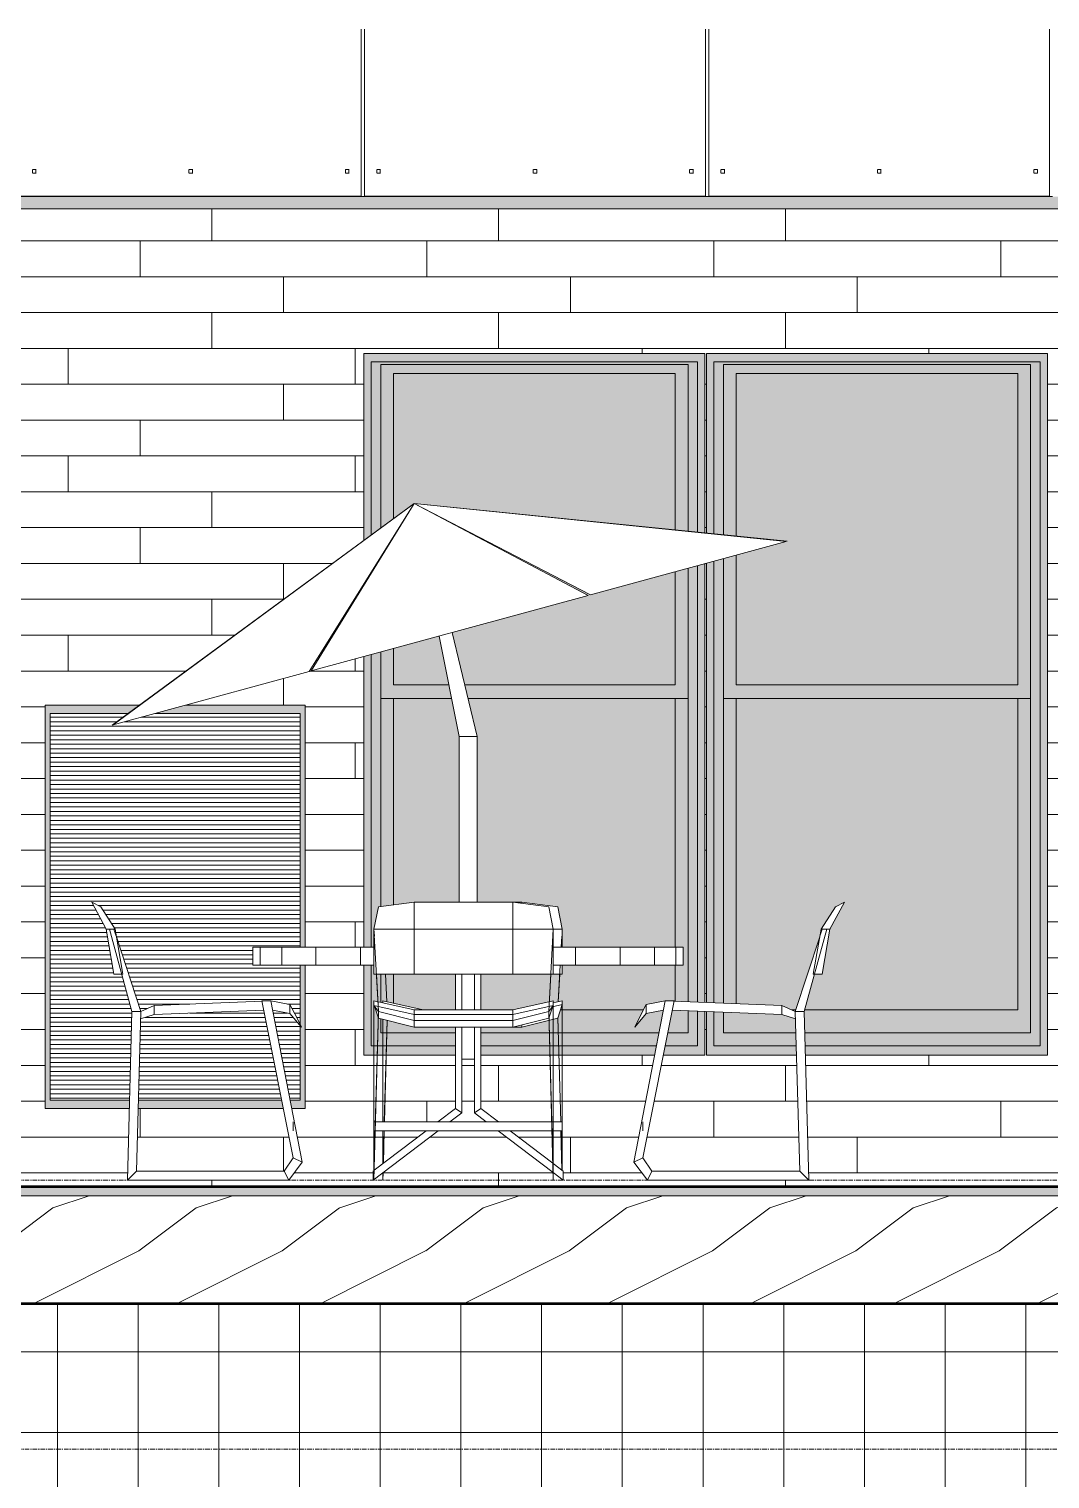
# Model space of a CAD drawing. Header units: inches. Extents: x 1750 to 8392, y -297 to 660.
# Drawn here: x 7826 to 7939.9, y -33.3 to 128.4 of the extents above; entities that cross this region are included whole.
import ezdxf

# ---------------------------------------------------------------- set-up
doc = ezdxf.new("R2010")
doc.units = ezdxf.units.IN
doc.header["$MEASUREMENT"] = 0
doc.linetypes.add('Grid Line 1_2_', pattern=[0.875, 0.5, -0.125, 0.125, -0.125])
for name, color, linetype, lineweight in [('0-4', 50, 'Continuous', 5), ('A-CLNG-1', 13, 'Continuous', 5), ('A-CLNG-2', 13, 'Continuous', 9), ('A-FLOR-3', 192, 'Continuous', 5), ('A-FLOR-5', 192, 'Continuous', 50), ('A-FLOR-LEVL-1', 51, 'Grid Line 1_2_', 9), ('A-FLOR-MCUT', 51, 'Continuous', 13), ('A-FLOR-PATT-1', 8, 'Continuous', 9), ('A-GENM', 5, 'Continuous', 9), ('A-GLAZ-1', 151, 'Continuous', 9), ('A-WALL-1', 113, 'Continuous', 9), ('A-WALL-PATT-1', 111, 'Continuous', 9), ('G-IMPT', 8, 'Continuous', 9), ('I-FURN', 30, 'Continuous', 9)]:
    doc.layers.add(name, color=color, linetype=linetype, lineweight=lineweight)

# ---------------------------------------------------------------- blocks, each defined once
blk = doc.blocks.new('CTR - 1st Phase -Stairs _ Elevators_rvt-3-SECTION AT INTAKE AREA WELL')
at = {"layer": 'A-FLOR-LEVL-1'}
for p, q in [((2486.23, 0), (3258.02, 0)), ((2486.23, -30), (3258.02, -30))]:
    blk.add_line(p, q, dxfattribs=at)
blk = doc.blocks.new('Outdoor Table01 - 02ZUTB01_dwg-2525485-SECTION AT INTAKE AREA WELL')
at = {"layer": 'G-IMPT'}
for p, q in [((2758.92, 75.5), (2725.24, 50.77)), ((2758.92, 75.5), (2725.24, 50.77)), ((2758.92, 75.5), (2725.35, 50.8)), ((2758.92, 75.5), (2747.18, 56.75)), ((2758.92, 75.5), (2747.43, 56.82)), ((2778.31, 65.24), (2758.92, 75.5)), ((2758.92, 75.5), (2800.5, 71.29)), ((2758.92, 75.5), (2800.5, 71.29)), ((2758.92, 75.5), (2800.39, 71.26)), ((2758.92, 75.5), (2778.56, 65.31)), ((2800.39, 71.26), (2778.56, 65.31)), ((2778.31, 65.24), (2747.43, 56.82)), ((2763.92, 49.5), (2761.68, 60.7)), ((2765.92, 49.5), (2763.14, 61.1)), ((2747.18, 56.75), (2725.35, 50.8)), ((2763.92, 31), (2763.92, 49.5)), ((2765.92, 49.5), (2763.92, 49.5)), ((2765.92, 31), (2765.92, 49.5)), ((2723.94, 30.5), (2722.94, 31)), ((2722.94, 31), (2724.55, 28)), ((2758.92, 31), (2754.92, 30.5)), ((2769.92, 31), (2758.92, 31)), ((2758.92, 31), (2758.92, 28)), ((2769.92, 31), (2773.92, 30.5)), ((2769.92, 31), (2770.92, 31)), ((2769.92, 31), (2769.92, 28)), ((2770.92, 31), (2774.92, 30.5)), ((2770.92, 31), (2770.92, 30.87)), ((2806.91, 31), (2805.29, 28)), ((2806.91, 31), (2805.91, 30.5)), ((2723.94, 30.5), (2725.55, 28)), ((2754.42, 28), (2754.92, 30.5)), ((2773.92, 30.5), (2774.42, 28)), ((2774.92, 30.5), (2775.42, 28)), ((2804.29, 28), (2805.91, 30.5)), ((2724.55, 28), (2725.42, 23)), ((2724.55, 28), (2724.92, 28)), ((2727.42, 18.83), (2724.92, 28)), ((2725.42, 28), (2724.92, 28)), ((2725.68, 27.21), (2725.42, 28)), ((2725.42, 28), (2725.55, 28)), ((2725.55, 28), (2726.42, 23)), ((2754.42, 28), (2754.47, 27.21)), ((2754.42, 28), (2754.92, 18.83)), ((2754.42, 28), (2754.42, 23)), ((2758.92, 28), (2754.42, 28)), ((2769.92, 28), (2758.92, 28)), ((2758.92, 28), (2758.92, 23)), ((2769.92, 28), (2774.42, 28)), ((2769.92, 28), (2769.92, 23)), ((2773.92, 18.83), (2774.42, 28)), ((2774.38, 27.21), (2774.42, 28)), ((2774.42, 28), (2774.42, 23)), ((2774.42, 28), (2775.42, 28)), ((2775.42, 28), (2775.42, 26)), ((2804.92, 28), (2802.42, 18.83)), ((2804.29, 28), (2803.42, 23)), ((2804.17, 27.21), (2804.42, 28)), ((2804.42, 28), (2804.29, 28)), ((2804.42, 28), (2804.92, 28)), ((2805.29, 28), (2804.42, 23)), ((2805.29, 28), (2804.92, 28)), ((2728.42, 18.83), (2725.7, 27.15)), ((2740.92, 24), (2740.92, 26)), ((2740.92, 26), (2741.74, 26)), ((2741.74, 26), (2744.14, 26)), ((2741.74, 24), (2741.74, 26)), ((2744.14, 26), (2747.95, 26)), ((2744.14, 24), (2744.14, 26)), ((2747.95, 26), (2752.92, 26)), ((2747.95, 24), (2747.95, 26)), ((2752.92, 26), (2754.42, 26)), ((2752.92, 24), (2752.92, 26)), ((2774.42, 26), (2776.92, 26)), ((2775.31, 26), (2775.38, 27.21)), ((2776.92, 26), (2781.89, 26)), ((2776.92, 24), (2776.92, 26)), ((2781.89, 26), (2785.71, 26)), ((2781.89, 24), (2781.89, 26)), ((2785.71, 26), (2788.11, 26)), ((2785.71, 24), (2785.71, 26)), ((2788.11, 26), (2788.92, 26)), ((2788.11, 24), (2788.11, 26)), ((2788.92, 24), (2788.92, 26)), ((2801.42, 18.83), (2804.15, 27.15)), ((2725.42, 23), (2726.29, 23)), ((2726.36, 23), (2726.42, 23)), ((2740.92, 24), (2741.74, 24)), ((2741.74, 24), (2744.14, 24)), ((2744.14, 24), (2747.95, 24)), ((2747.95, 24), (2752.92, 24)), ((2752.92, 24), (2754.42, 24)), ((2754.42, 23), (2758.92, 23)), ((2754.7, 23), (2754.92, 18.83)), ((2755.87, 19.9), (2755.7, 23)), ((2755.87, 19.9), (2755.7, 23)), ((2758.92, 23), (2769.92, 23)), ((2763.51, 19), (2763.51, 23)), ((2764.22, 19), (2764.22, 23)), ((2765.63, 23), (2765.63, 19)), ((2766.34, 23), (2766.34, 19)), ((2769.92, 23), (2774.42, 23)), ((2773.92, 18.83), (2774.15, 23)), ((2774.42, 24), (2776.92, 24)), ((2775.42, 23), (2774.42, 23)), ((2774.98, 19.9), (2775.21, 24)), ((2775.15, 23), (2774.98, 19.9)), ((2775.42, 24), (2775.42, 23)), ((2776.92, 24), (2781.89, 24)), ((2781.89, 24), (2785.71, 24)), ((2785.71, 24), (2788.11, 24)), ((2788.11, 24), (2788.92, 24)), ((2803.42, 23), (2803.48, 23)), ((2803.56, 23), (2804.42, 23)), ((2729.92, 19.48), (2728.42, 18.83)), ((2742.92, 20), (2729.92, 19.48)), ((2729.92, 18.48), (2729.92, 19.48)), ((2742.92, 20), (2741.92, 20)), ((2745.42, 2.5), (2741.92, 20)), ((2742.92, 20), (2746.42, 2)), ((2745.05, 19.59), (2742.92, 20)), ((2745.84, 18.07), (2745.05, 19.59)), ((2745.05, 18.59), (2745.05, 19.59)), ((2754.42, 20), (2754.42, 19.48)), ((2754.42, 20), (2758.92, 19)), ((2754.42, 2.5), (2754.42, 19.48)), ((2754.42, 6.5), (2754.42, 19.48)), ((2754.42, 19.48), (2754.92, 18.83)), ((2754.42, 19.48), (2758.92, 18.48)), ((2755.42, 19.78), (2755.42, 20)), ((2759.92, 19), (2755.42, 20)), ((2769.92, 19), (2774.42, 20)), ((2769.92, 18.48), (2774.42, 19.48)), ((2774.42, 19.48), (2773.92, 18.83)), ((2775.42, 19.59), (2774.34, 19.35)), ((2774.42, 20), (2774.42, 19.48)), ((2775.42, 20), (2774.42, 19.78)), ((2774.42, 19.48), (2774.42, 6.5)), ((2774.42, 2.5), (2774.42, 19.48)), ((2775.42, 19.59), (2774.92, 18.07)), ((2775.42, 19.48), (2775.36, 19.4)), ((2775.42, 19.59), (2775.42, 20)), ((2775.42, 6.5), (2775.42, 19.59)), ((2775.42, 2), (2775.42, 19.59)), ((2775.42, 19.59), (2775.42, 19.48)), ((2783.42, 2), (2786.92, 20)), ((2784.79, 19.59), (2784.01, 18.07)), ((2784.42, 2.5), (2787.92, 20)), ((2784.79, 19.59), (2786.92, 20)), ((2784.79, 19.59), (2784.79, 18.59)), ((2786.92, 20), (2787.92, 20)), ((2786.92, 20), (2799.92, 19.48)), ((2799.92, 19.48), (2801.42, 18.83)), ((2799.92, 19.48), (2799.92, 18.48)), ((2726.92, 0), (2727.42, 18.83)), ((2727.42, 18.83), (2728.42, 18.83)), ((2727.92, 1), (2728.42, 18.83)), ((2728.4, 17.98), (2729.92, 18.48)), ((2729.92, 18.48), (2742.13, 18.97)), ((2743.13, 18.96), (2745.05, 18.59)), ((2745.05, 18.59), (2746.34, 17.07)), ((2746.34, 17.07), (2745.84, 18.07)), ((2754.92, 18.83), (2754.42, 0)), ((2754.92, 18.83), (2754.42, 1)), ((2754.48, 19.4), (2754.92, 18.07)), ((2754.92, 18.83), (2758.92, 17.83)), ((2754.92, 18.07), (2758.92, 17.07)), ((2755.42, 6.5), (2755.42, 17.94)), ((2755.42, 6.5), (2755.42, 17.94)), ((2755.58, 6.5), (2755.9, 17.82)), ((2755.58, 6.5), (2755.9, 17.82)), ((2755.6, 6.5), (2755.9, 17.82)), ((2758.92, 19), (2769.92, 19)), ((2758.92, 19), (2758.92, 18.48)), ((2758.92, 18.48), (2758.92, 17.83)), ((2758.92, 18.48), (2769.92, 18.48)), ((2758.92, 17.83), (2769.92, 17.83)), ((2758.92, 17.83), (2758.92, 17.07)), ((2769.92, 18.48), (2769.92, 19)), ((2769.92, 17.83), (2773.92, 18.83)), ((2769.92, 17.83), (2769.92, 18.48)), ((2769.92, 17.07), (2773.92, 18.07)), ((2769.92, 17.83), (2769.92, 17.07)), ((2774.92, 18.07), (2770.92, 17.07)), ((2773.92, 18.07), (2774.36, 19.4)), ((2774.42, 0), (2773.92, 18.83)), ((2774.42, 1), (2773.92, 18.83)), ((2774.94, 18.13), (2775.27, 6.49)), ((2774.94, 18.13), (2775.27, 6.49)), ((2774.94, 18.12), (2775.25, 6.49)), ((2784.79, 18.59), (2783.51, 17.07)), ((2784.01, 18.07), (2783.51, 17.07)), ((2784.79, 18.59), (2786.72, 18.96)), ((2787.72, 18.97), (2799.92, 18.48)), ((2799.92, 18.48), (2801.45, 17.98)), ((2801.42, 18.83), (2801.92, 1)), ((2801.42, 18.83), (2802.42, 18.83)), ((2802.42, 18.83), (2802.92, 0)), ((2758.92, 17.07), (2769.92, 17.07)), ((2763.51, 8), (2763.51, 17.07)), ((2764.22, 7.5), (2764.22, 17.07)), ((2765.63, 17.07), (2765.63, 7.5)), ((2766.34, 17.07), (2766.34, 8)), ((2770.92, 17.07), (2769.92, 17.07)), ((2770.92, 17.32), (2770.92, 17.07)), ((2765.63, 13.5), (2764.22, 13.5)), ((2745.42, 5.5), (2745.42, 6.5)), ((2754.58, 6.5), (2754.42, 6.5)), ((2754.42, 6.5), (2754.42, 5.5)), ((2774.25, 6.5), (2754.6, 6.5)), ((2763.51, 8), (2761.54, 6.5)), ((2764.22, 7.5), (2762.9, 6.5)), ((2763.51, 8), (2764.22, 7.5)), ((2765.63, 7.5), (2766.34, 8)), ((2765.63, 7.5), (2766.95, 6.5)), ((2766.34, 8), (2768.31, 6.5)), ((2774.42, 6.5), (2774.27, 6.5)), ((2774.42, 6.5), (2774.42, 5.5)), ((2774.42, 6.5), (2775.42, 6.5)), ((2775.42, 6.5), (2775.42, 5.5)), ((2784.42, 6.5), (2784.42, 5.5)), ((2761.58, 5.5), (2754.32, 0)), ((2754.55, 5.5), (2754.42, 5.5)), ((2754.42, 2), (2754.42, 5.5)), ((2760.23, 5.5), (2754.45, 1.1)), ((2774.28, 5.5), (2754.57, 5.5)), ((2755.42, 2), (2755.42, 5.5)), ((2755.42, 2.5), (2755.42, 5.5)), ((2755.45, 1.86), (2755.55, 5.5)), ((2755.45, 1.86), (2755.55, 5.5)), ((2755.47, 1.88), (2755.57, 5.5)), ((2768.27, 5.5), (2774.4, 0.86)), ((2769.62, 5.5), (2774.37, 1.88)), ((2774.42, 5.5), (2774.3, 5.5)), ((2774.42, 5.5), (2774.42, 2)), ((2774.42, 5.5), (2775.42, 5.5)), ((2775.28, 5.5), (2775.39, 1.1)), ((2775.3, 5.5), (2775.42, 1.08)), ((2775.3, 5.5), (2775.42, 1.08)), ((2775.42, 2.5), (2775.42, 5.5)), ((2745.42, 2.5), (2744.42, 1)), ((2746.42, 2), (2744.92, 0)), ((2746.42, 2), (2745.42, 2.5)), ((2754.42, 1), (2754.42, 2.5)), ((2754.42, 2.5), (2754.42, 2)), ((2754.42, 1), (2754.42, 2)), ((2755.42, 2.5), (2755.42, 1.84)), ((2755.42, 2), (2755.42, 2.5)), ((2755.42, 2), (2755.42, 1.84)), ((2774.4, 1.86), (2775.53, 1)), ((2774.42, 2.5), (2774.42, 1)), ((2774.42, 2), (2774.42, 2.5)), ((2774.42, 2), (2774.42, 1)), ((2775.42, 1.08), (2775.42, 2.5)), ((2775.42, 2.5), (2775.42, 2)), ((2775.42, 1.08), (2775.42, 2)), ((2784.42, 2.5), (2783.42, 2)), ((2784.92, 0), (2783.42, 2)), ((2785.42, 1), (2784.42, 2.5)), ((2727.92, 1), (2726.92, 0)), ((2744.42, 1), (2727.92, 1)), ((2744.42, 1), (2744.92, 0)), ((2754.43, 1.08), (2754.32, 1)), ((2754.32, 1), (2754.32, 0)), ((2754.42, 0), (2754.42, 1)), ((2755.42, 0), (2755.45, 0.86)), ((2755.42, 0.84), (2755.42, 0)), ((2755.42, 0.84), (2755.42, 0)), ((2755.42, 0.84), (2755.42, 0)), ((2774.42, 1), (2774.42, 0)), ((2774.42, 0.84), (2775.53, 0)), ((2775.42, 0.08), (2775.42, 0)), ((2775.42, 0), (2775.42, 0.08)), ((2775.42, 0), (2775.42, 0.08)), ((2775.42, 0.08), (2775.42, 0)), ((2775.53, 1), (2775.53, 0)), ((2785.42, 1), (2784.92, 0)), ((2801.92, 1), (2785.42, 1)), ((2802.92, 0), (2801.92, 1)), ((2744.92, 0), (2726.92, 0)), ((2802.92, 0), (2784.92, 0))]:
    blk.add_line(p, q, dxfattribs=at)
blk = doc.blocks.new('Outdoor Table01 - Outdoor Table01-1294297-SECTION AT INTAKE AREA WELL')
blk.add_blockref('Outdoor Table01 - 02ZUTB01_dwg-2525485-SECTION AT INTAKE AREA WELL', (0, 0))
blk = doc.blocks.new('Window-Double_Hung-Andersen-400_Series-Tilt_Wash - 1st Floor-2636178-SECTION AT INTAKE AREA WELL')
at = {"layer": 'A-GLAZ-1'}
h = blk.add_hatch(color=256, dxfattribs=at)
h.paths.add_polyline_path([(2783.42, 13.94), (2785.74, 13.94), (2786.23, 16.44), (2774.99, 16.44), (2775.06, 13.94), (2781.73, 13.94)], flags=0)
h.paths.add_polyline_path([(2753.31, 13.94), (2754.79, 13.94), (2754.9, 18.13), (2754.42, 19.59), (2754.42, 20), (2755.19, 19.83), (2755.19, 23), (2754.42, 23), (2754.42, 24), (2753.31, 24), (2753.31, 14.69)], flags=0)
h.paths.add_polyline_path([(2763.51, 13.94), (2763.51, 16.44), (2755.86, 16.44), (2755.79, 13.94), (2755.92, 13.94)], flags=0)
h.paths.add_polyline_path([(2755.42, 13.94), (2755.79, 13.94), (2755.86, 16.44), (2755.19, 16.44), (2755.15, 18.01), (2754.92, 18.07), (2754.9, 18.06), (2754.79, 13.94), (2755.19, 13.94)], flags=0)
h.paths.add_polyline_path([(2766.34, 13.94), (2774.05, 13.94), (2773.99, 16.44), (2766.34, 16.44), (2766.34, 14.84)], flags=0)
h.paths.add_polyline_path([(2774.92, 13.94), (2775.05, 13.94), (2774.99, 16.44), (2773.99, 16.44), (2774.06, 13.94), (2774.42, 13.94)], flags=0)
h.paths.add_polyline_path([(2786.71, 13.94), (2791.34, 13.94), (2791.34, 18.82), (2789.46, 18.9), (2789.46, 16.44), (2787.21, 16.44), (2786.86, 14.68)], flags=0)
h.paths.add_polyline_path([(2791.34, 19.82), (2791.34, 68.79), (2789.46, 68.28), (2789.46, 19.9), (2790.77, 19.85)], flags=0)
h.paths.add_polyline_path([(2753.73, 26), (2754.42, 26), (2754.42, 28), (2754.92, 30.5), (2755.19, 30.53), (2755.19, 58.93), (2753.31, 58.42), (2753.31, 26)], flags=0)
h.paths.add_polyline_path([(2753.31, 66.38), (2755.19, 69.42), (2755.19, 69.53), (2753.31, 66.54)], flags=0)
h.paths.add_polyline_path([(2753.31, 71.37), (2755.19, 72.75), (2755.19, 91), (2789.46, 91), (2789.46, 72.38), (2791.34, 72.19), (2791.34, 92.25), (2753.31, 92.25), (2753.31, 75.5)], flags=0)
h = blk.add_hatch(color=256, dxfattribs=at)
h.paths.add_polyline_path([(2781.73, 53.75), (2789.46, 53.75), (2789.46, 68.28), (2788.02, 67.89), (2788.02, 55.25), (2764.54, 55.25), (2764.9, 53.75), (2765.92, 53.75)], flags=0)
h.paths.add_polyline_path([(2755.19, 53.75), (2763.07, 53.75), (2762.77, 55.25), (2756.62, 55.25), (2756.62, 59.33), (2755.19, 58.93), (2755.19, 53.77)], flags=0)
h.paths.add_polyline_path([(2755.19, 69.42), (2756.62, 71.83), (2755.19, 69.53)], flags=0)
h.paths.add_polyline_path([(2789.46, 72.38), (2789.46, 91), (2755.19, 90.99), (2755.19, 72.75), (2756.62, 73.81), (2756.62, 90), (2788.02, 90), (2788.02, 72.53), (2788.93, 72.43)], flags=0)
h = blk.add_hatch(color=256, dxfattribs=at)
h.paths.add_polyline_path([(2756.62, 55.25), (2762.77, 55.25), (2761.68, 60.7), (2756.62, 59.33), (2756.62, 57.66)], flags=0)
h.paths.add_polyline_path([(2788.02, 55.25), (2788.02, 67.89), (2778.56, 65.31), (2763.66, 72.99), (2778.31, 65.24), (2763.14, 61.1), (2764.54, 55.25), (2781.73, 55.25)], flags=0)
h.paths.add_polyline_path([(2788.02, 72.53), (2788.02, 90), (2756.62, 90), (2756.62, 73.81), (2758.92, 75.5), (2778.31, 73.52)], flags=0)
h = blk.add_hatch(color=256, dxfattribs=at)
h.paths.add_polyline_path([(2774.42, 16.44), (2774.99, 16.44), (2774.92, 18.07), (2773.95, 17.82), (2773.99, 16.44)], flags=0)
h.paths.add_polyline_path([(2788.51, 16.44), (2789.46, 16.47), (2789.46, 18.9), (2787.72, 18.97), (2787.21, 16.44), (2787.92, 16.44)], flags=0)
h.paths.add_polyline_path([(2773.99, 16.44), (2773.92, 17.82), (2770.92, 17.07), (2766.34, 17.07), (2766.34, 16.44), (2773.92, 16.44)], flags=0)
h.paths.add_polyline_path([(2775.42, 16.44), (2786.23, 16.44), (2786.72, 18.96), (2784.79, 18.59), (2783.58, 17.21), (2784.49, 19), (2775.23, 19), (2774.95, 18.07), (2774.99, 16.44)], flags=0)
h.paths.add_polyline_path([(2755.19, 16.44), (2755.86, 16.44), (2755.87, 17.83), (2755.19, 17.97), (2755.19, 16.94)], flags=0)
h.paths.add_polyline_path([(2763.51, 16.44), (2763.51, 17.07), (2758.92, 17.07), (2755.9, 17.82), (2755.86, 16.44), (2755.92, 16.44)], flags=0)
h.paths.add_polyline_path([(2756.62, 19.73), (2756.62, 23), (2755.19, 23), (2755.19, 19.83), (2755.42, 19.78), (2755.42, 20), (2756.58, 19.74)], flags=0)
h.paths.add_polyline_path([(2789.46, 19.9), (2789.46, 53.75), (2788.02, 53.75), (2788.02, 26), (2788.92, 26), (2788.92, 24), (2788.02, 24), (2788.02, 19.96), (2788.07, 19.95)], flags=0)
h.paths.add_polyline_path([(2755.19, 30.53), (2756.62, 30.71), (2756.62, 53.75), (2755.19, 53.75), (2755.19, 31)], flags=0)
h = blk.add_hatch(color=256, dxfattribs=at)
h.paths.add_polyline_path([(2775.42, 23), (2766.34, 23), (2766.34, 19), (2769.92, 19), (2774.42, 20), (2774.42, 19.78), (2775.42, 20), (2775.42, 20.31)], flags=0)
h.paths.add_polyline_path([(2781.73, 19), (2784.49, 19), (2784.79, 19.59), (2786.92, 20), (2788.02, 20), (2788.02, 24), (2775.42, 24), (2775.42, 19.48), (2775.36, 19.4), (2775.23, 19), (2776.87, 19)], flags=0)
h.paths.add_polyline_path([(2763.51, 19), (2763.51, 23), (2756.62, 23), (2756.62, 19.73), (2759.92, 19)], flags=0)
h.paths.add_polyline_path([(2781.89, 26), (2788.02, 26), (2788.02, 53.75), (2764.9, 53.75), (2765.92, 49.5), (2765.92, 31), (2769.92, 31), (2769.92, 31), (2770.92, 31), (2774.92, 30.5), (2775.42, 28), (2775.42, 26), (2781.73, 26)], flags=0)
h.paths.add_polyline_path([(2756.62, 30.71), (2758.92, 31), (2763.92, 31), (2763.92, 49.5), (2763.07, 53.75), (2756.62, 53.75), (2756.62, 31)], flags=0)
for p, q in [((2791.34, 92.25), (2753.31, 92.25)), ((2753.31, 92.25), (2753.31, 71.37)), ((2753.31, 92.25), (2753.31, 71.37)), ((2791.34, 92.25), (2753.31, 92.25)), ((2791.34, 72.19), (2791.34, 92.25)), ((2791.34, 92.25), (2791.34, 72.19)), ((2754.12, 91.31), (2790.52, 91.31)), ((2754.12, 71.97), (2754.12, 91.31)), ((2755.19, 72.75), (2755.19, 91)), ((2755.19, 91), (2789.46, 91)), ((2789.46, 91), (2789.46, 72.38)), ((2790.52, 72.27), (2790.52, 91.31)), ((2756.62, 73.81), (2756.62, 90)), ((2756.62, 90), (2788.02, 90)), ((2788.02, 90), (2788.02, 72.53)), ((2756.62, 71.76), (2756.62, 71.83)), ((2755.19, 69.42), (2755.19, 69.53)), ((2789.46, 68.28), (2789.46, 19.9)), ((2790.52, 19.86), (2790.52, 68.57)), ((2791.34, 19.82), (2791.34, 68.79)), ((2791.34, 68.79), (2791.34, 19.82)), ((2753.31, 66.54), (2753.31, 66.38)), ((2753.31, 66.54), (2753.31, 66.38)), ((2754.12, 67.7), (2754.12, 67.84)), ((2788.02, 67.89), (2788.02, 55.25)), ((2753.31, 58.42), (2753.31, 26)), ((2753.31, 58.42), (2753.31, 26)), ((2754.12, 26), (2754.12, 58.64)), ((2755.19, 30.53), (2755.19, 58.93)), ((2756.62, 55.25), (2756.62, 59.33)), ((2762.77, 55.25), (2756.62, 55.25)), ((2788.02, 55.25), (2764.54, 55.25)), ((2755.19, 53.75), (2763.07, 53.75)), ((2756.62, 30.71), (2756.62, 53.75)), ((2764.9, 53.75), (2789.46, 53.75)), ((2788.02, 53.75), (2788.02, 26)), ((2753.31, 24), (2753.31, 13.94)), ((2753.31, 24), (2753.31, 13.94)), ((2754.12, 14.97), (2754.12, 24)), ((2755.19, 19.83), (2755.19, 23)), ((2756.62, 19.73), (2756.62, 23)), ((2788.02, 24), (2788.02, 19.96)), ((2755.19, 16.44), (2755.19, 18)), ((2784.49, 19), (2775.23, 19)), ((2789.46, 18.9), (2789.46, 16.44)), ((2790.52, 14.97), (2790.52, 18.86)), ((2791.34, 13.94), (2791.34, 18.82)), ((2791.34, 18.82), (2791.34, 13.94)), ((2763.51, 16.44), (2755.19, 16.44)), ((2786.23, 16.44), (2766.34, 16.44)), ((2789.46, 16.44), (2787.21, 16.44)), ((2763.51, 14.97), (2754.12, 14.97)), ((2785.95, 14.97), (2766.34, 14.97)), ((2790.52, 14.97), (2786.92, 14.97)), ((2753.31, 13.94), (2763.51, 13.94)), ((2753.31, 13.94), (2763.51, 13.94)), ((2766.34, 13.94), (2785.74, 13.94)), ((2766.34, 13.94), (2785.74, 13.94)), ((2786.71, 13.94), (2791.34, 13.94)), ((2786.71, 13.94), (2791.34, 13.94))]:
    blk.add_line(p, q, dxfattribs=at)
blk = doc.blocks.new('Window-Double_Hung-Andersen-400_Series-Tilt_Wash - 1st Floor-V84-SECTION AT INTAKE AREA WELL')
at = {"layer": 'A-GLAZ-1'}
h = blk.add_hatch(color=256, dxfattribs=at)
h.paths.add_polyline_path([(2793.4, 13.94), (2801.56, 13.94), (2801.49, 16.44), (2793.4, 16.44), (2793.4, 18.74), (2791.52, 18.82), (2791.52, 13.94)], flags=0)
h.paths.add_polyline_path([(2802.55, 13.94), (2829.55, 13.94), (2829.55, 92.25), (2791.52, 92.25), (2791.52, 72.17), (2793.4, 71.98), (2793.4, 91), (2827.67, 91), (2827.67, 16.44), (2802.49, 16.44), (2802.53, 14.7)], flags=0)
h.paths.add_polyline_path([(2793.4, 19.74), (2793.4, 69.35), (2791.52, 68.84), (2791.52, 19.82), (2793.32, 19.74)], flags=0)
for points in [[(2827.67, 53.75), (2827.67, 91), (2793.4, 90.99), (2793.4, 71.98), (2794.84, 71.83), (2794.84, 90), (2826.24, 90), (2826.24, 55.25), (2794.84, 55.25), (2794.84, 69.75), (2793.4, 69.35), (2793.4, 53.75), (2826.92, 53.75)], [(2817.89, 55.25), (2826.24, 55.25), (2826.24, 90), (2794.84, 90), (2794.84, 71.83), (2800.39, 71.26), (2794.84, 69.75), (2794.84, 55.25), (2799.81, 55.25)], [(2804.42, 19), (2826.24, 19), (2826.24, 53.75), (2794.84, 53.75), (2794.84, 19.68), (2799.92, 19.48), (2801.03, 19), (2801.48, 19), (2804.18, 27.32), (2804.29, 28), (2805.91, 30.5), (2806.91, 31), (2805.29, 28), (2804.42, 23), (2803.56, 23), (2802.47, 19), (2804.29, 19)]]:
    blk.add_hatch(color=256, dxfattribs=at).paths.add_polyline_path(points, flags=0)
h = blk.add_hatch(color=256, dxfattribs=at)
h.paths.add_polyline_path([(2817.89, 16.44), (2827.67, 16.47), (2827.67, 53.75), (2826.24, 53.75), (2826.24, 19), (2802.47, 19), (2802.42, 18.83), (2802.49, 16.44), (2802.92, 16.44)], flags=0)
h.paths.add_polyline_path([(2793.4, 16.44), (2801.49, 16.44), (2801.42, 17.99), (2799.81, 18.48), (2793.4, 18.74), (2793.4, 16.94)], flags=0)
h.paths.add_polyline_path([(2801.42, 18.83), (2801.48, 19), (2801.03, 19)], flags=0)
h.paths.add_polyline_path([(2794.84, 19.68), (2794.84, 53.75), (2793.4, 53.75), (2793.4, 19.74), (2794.8, 19.68)], flags=0)
for p, q in [((2829.55, 92.25), (2791.52, 92.25)), ((2791.52, 92.25), (2791.52, 72.17)), ((2791.52, 92.25), (2791.52, 72.17)), ((2829.55, 92.25), (2791.52, 92.25)), ((2829.55, 13.94), (2829.55, 92.25)), ((2829.55, 92.25), (2829.55, 13.94)), ((2792.34, 91.31), (2828.74, 91.31)), ((2792.34, 72.08), (2792.34, 91.31)), ((2793.4, 71.98), (2793.4, 91)), ((2793.4, 91), (2827.67, 91)), ((2827.67, 91), (2827.67, 16.44)), ((2828.74, 14.97), (2828.74, 91.31)), ((2794.84, 71.83), (2794.84, 90)), ((2794.84, 90), (2826.24, 90)), ((2826.24, 90), (2826.24, 55.25)), ((2794.84, 55.25), (2794.84, 69.75)), ((2791.52, 68.84), (2791.52, 19.82)), ((2791.52, 68.84), (2791.52, 19.82)), ((2792.34, 19.78), (2792.34, 69.06)), ((2793.4, 19.74), (2793.4, 69.35)), ((2826.24, 55.25), (2794.84, 55.25)), ((2793.4, 53.75), (2827.67, 53.75)), ((2794.84, 19.68), (2794.84, 53.75)), ((2826.24, 53.75), (2826.24, 19)), ((2791.52, 18.82), (2791.52, 13.94)), ((2791.52, 18.82), (2791.52, 13.94)), ((2792.34, 14.97), (2792.34, 18.78)), ((2793.4, 16.44), (2793.4, 18.74)), ((2801.48, 19), (2801.03, 19)), ((2826.24, 19), (2802.47, 19)), ((2801.49, 16.44), (2793.4, 16.44)), ((2827.67, 16.44), (2802.49, 16.44)), ((2801.53, 14.97), (2792.34, 14.97)), ((2828.74, 14.97), (2802.53, 14.97)), ((2791.52, 13.94), (2801.56, 13.94)), ((2791.52, 13.94), (2801.56, 13.94)), ((2802.55, 13.94), (2829.55, 13.94)), ((2802.55, 13.94), (2829.55, 13.94))]:
    blk.add_line(p, q, dxfattribs=at)
blk = doc.blocks.new('V-Series_EWC4_SPVU_RFA_2015 - 1ST FLOOR-V85-SECTION AT INTAKE AREA WELL')
at = {"layer": 'A-GENM'}
h = blk.add_hatch(color=256, dxfattribs=at)
h.paths.add_polyline_path([(2746.2, 8), (2746.76, 8), (2746.76, 24), (2746.2, 24), (2746.2, 17.34), (2746.34, 17.07), (2746.2, 17.21), (2746.2, 8.94), (2745.07, 8.94), (2745.26, 8), (2745.58, 8)], flags=0)
h.paths.add_polyline_path([(2717.76, 8), (2727.14, 8), (2727.16, 8.94), (2718.32, 8.94), (2718.32, 52.06), (2727.07, 52.06), (2728.35, 53), (2717.76, 53), (2717.76, 8.94)], flags=0)
h.paths.add_polyline_path([(2728.42, 8), (2744.32, 8), (2744.14, 8.94), (2728.15, 8.94), (2728.12, 8)], flags=0)
h.paths.add_polyline_path([(2746.76, 26), (2746.76, 53), (2733.43, 53), (2730, 52.06), (2746.2, 52.06), (2746.2, 26), (2746.53, 26)], flags=0)
h = blk.add_hatch(dxfattribs=at)
h.set_pattern_fill('FP_27', color=256, style=0, pattern_type=2)
h.set_pattern_definition([(0, (2743.622, -146.361), (0, 0.5), [])])
h.paths.add_polyline_path([(2718.32, 8.94), (2727.16, 8.94), (2727.42, 18.83), (2726.29, 23), (2725.42, 23), (2724.55, 28), (2722.94, 31), (2723.94, 30.5), (2725.55, 28), (2725.7, 27.15), (2728.42, 18.83), (2729.92, 19.48), (2742.92, 20), (2745.05, 19.59), (2746.2, 17.34), (2746.2, 24), (2740.92, 24), (2740.92, 26), (2746.2, 26), (2746.2, 52.06), (2730, 52.06), (2725.35, 50.8), (2727.07, 52.06), (2718.32, 52.06), (2718.32, 12.86)], flags=0)
h.paths.add_polyline_path([(2728.15, 8.94), (2744.14, 8.94), (2742.13, 18.97), (2729.92, 18.48), (2728.4, 17.98), (2728.21, 11.11)], flags=0)
h.paths.add_polyline_path([(2745.42, 8.94), (2746.2, 8.94), (2746.2, 17.23), (2745.05, 18.59), (2743.13, 18.96), (2745.07, 8.94)], flags=0)
for p, q in [((2728.35, 53), (2717.76, 53)), ((2717.76, 53), (2717.76, 8)), ((2718.32, 52.06), (2718.32, 8.94)), ((2727.07, 52.06), (2718.32, 52.06)), ((2718.32, 52.06), (2727.07, 52.06)), ((2718.32, 8.94), (2718.32, 52.06)), ((2746.2, 52.06), (2730, 52.06)), ((2730, 52.06), (2746.2, 52.06)), ((2746.76, 53), (2733.43, 53)), ((2746.2, 26), (2746.2, 52.06)), ((2746.2, 52.06), (2746.2, 26)), ((2746.76, 26), (2746.76, 53)), ((2746.2, 17.34), (2746.2, 24)), ((2746.2, 24), (2746.2, 17.34)), ((2746.76, 8), (2746.76, 24)), ((2746.2, 8.94), (2746.2, 17.21)), ((2746.2, 17.21), (2746.2, 8.94)), ((2718.32, 8.94), (2727.16, 8.94)), ((2727.16, 8.94), (2718.32, 8.94)), ((2728.15, 8.94), (2744.14, 8.94)), ((2744.14, 8.94), (2728.15, 8.94)), ((2745.07, 8.94), (2746.2, 8.94)), ((2746.2, 8.94), (2745.07, 8.94)), ((2717.76, 8), (2727.14, 8)), ((2728.12, 8), (2744.32, 8)), ((2745.26, 8), (2746.76, 8))]:
    blk.add_line(p, q, dxfattribs=at)

msp = doc.modelspace()

# ---------------------------------------------------------------- hatches: boundary and pattern name
at = {"layer": 'A-CLNG-1'}
msp.add_hatch(color=256, dxfattribs=at).paths.add_polyline_path([(8271.4243, 108.375), (8271.4243, 109.75), (7747.7728, 109.75), (7747.7728, 108.375), (8199.1213, 108.375)], flags=0)
at = {"layer": 'A-FLOR-3'}
msp.add_hatch(color=256, dxfattribs=at).paths.add_polyline_path([(7750.4228, -1.75), (8228.0228, -1.75), (8228.0228, -0.75), (7742.4228, -0.75), (7742.4228, -1.75), (7746.4228, -1.75)], flags=0)
at = {"layer": 'A-FLOR-PATT-1'}
h = msp.add_hatch(dxfattribs=at)
h.set_pattern_fill('FP_69', color=256, style=0, pattern_type=2)
h.set_pattern_definition([(216.87, (7988.617, 140.825), (47.980943, 31.987086), [7.997, -71.971]), (206.565, (7998.214, 136.027), (-15.99371, -15.99413), [17.881, -17.881]), (198.435, (7998.214, 128.03), (-31.98674, -15.99388), [10.115, -40.461])])
h.paths.add_polyline_path([(7982.2123, -13.75), (8228.0228, -13.75), (8228.0228, -1.75), (7742.4228, -1.75), (7742.4228, -13.75), (7946.0608, -13.75)], flags=0)
at = {"layer": 'A-WALL-PATT-1'}
h = msp.add_hatch(dxfattribs=at)
h.set_pattern_fill('FP_2', color=256, style=0, pattern_type=2)
h.set_pattern_definition([(0, (8978.38, 112.3), (-38.4, 120.375), [0.392, -38.007]), (0, (8978.38, 112.7), (-38.4, 120.375), [0.392, -38.007]), (0, (8978.38, 128.66), (-38.4, 120.375), [0.392, -38.007]), (0, (8978.38, 129.05), (-38.4, 120.375), [0.392, -38.007]), (0, (8978.38, 145.02), (-38.4, 120.375), [0.392, -38.007]), (0, (8978.38, 145.41), (-38.4, 120.375), [0.392, -38.007]), (0, (8978.38, 161.38), (-38.4, 120.375), [0.392, -38.007]), (0, (8978.38, 161.77), (-38.4, 120.375), [0.392, -38.007]), (0, (8978.38, 177.73), (-38.4, 120.375), [0.392, -38.007]), (0, (8978.38, 178.12), (-38.4, 120.375), [0.392, -38.007]), (0, (8978.38, 194.09), (-38.4, 120.375), [0.392, -38.007]), (0, (8978.38, 194.48), (-38.4, 120.375), [0.392, -38.007]), (0, (8978.38, 210.45), (-38.4, 120.375), [0.392, -38.007]), (0, (8978.38, 210.84), (-38.4, 120.375), [0.392, -38.007]), (0, (8978.38, 226.8), (-38.4, 120.375), [0.392, -38.007]), (0, (8978.38, 227.2), (-38.4, 120.375), [0.392, -38.007]), (0, (8995.83, 112.3), (-38.4, 120.375), [0.392, -38.007]), (0, (8995.83, 112.7), (-38.4, 120.375), [0.392, -38.007]), (0, (8995.83, 128.66), (-38.4, 120.375), [0.392, -38.007]), (0, (8995.83, 129.05), (-38.4, 120.375), [0.392, -38.007]), (0, (8995.83, 145.02), (-38.4, 120.375), [0.392, -38.007]), (0, (8995.83, 145.41), (-38.4, 120.375), [0.392, -38.007]), (0, (8995.83, 161.38), (-38.4, 120.375), [0.392, -38.007]), (0, (8995.83, 161.77), (-38.4, 120.375), [0.392, -38.007]), (0, (8995.83, 177.73), (-38.4, 120.375), [0.392, -38.007]), (0, (8995.83, 178.12), (-38.4, 120.375), [0.392, -38.007]), (0, (8995.83, 194.09), (-38.4, 120.375), [0.392, -38.007]), (0, (8995.83, 194.48), (-38.4, 120.375), [0.392, -38.007]), (0, (8995.83, 210.45), (-38.4, 120.375), [0.392, -38.007]), (0, (8995.83, 210.84), (-38.4, 120.375), [0.392, -38.007]), (0, (8995.83, 226.8), (-38.4, 120.375), [0.392, -38.007]), (0, (8995.83, 227.2), (-38.4, 120.375), [0.392, -38.007]), (0, (9013.28, 112.3), (-38.4, 120.375), [0.392, -38.007]), (0, (9013.28, 112.7), (-38.4, 120.375), [0.392, -38.007]), (0, (9013.28, 128.66), (-38.4, 120.375), [0.392, -38.007]), (0, (9013.28, 129.05), (-38.4, 120.375), [0.392, -38.007]), (0, (9013.28, 145.02), (-38.4, 120.375), [0.392, -38.007]), (0, (9013.28, 145.41), (-38.4, 120.375), [0.392, -38.007]), (0, (9013.28, 161.38), (-38.4, 120.375), [0.392, -38.007]), (0, (9013.28, 161.77), (-38.4, 120.375), [0.392, -38.007]), (0, (9013.28, 177.73), (-38.4, 120.375), [0.392, -38.007]), (0, (9013.28, 178.12), (-38.4, 120.375), [0.392, -38.007]), (0, (9013.28, 194.09), (-38.4, 120.375), [0.392, -38.007]), (0, (9013.28, 194.48), (-38.4, 120.375), [0.392, -38.007]), (0, (9013.28, 210.45), (-38.4, 120.375), [0.392, -38.007]), (0, (9013.28, 210.84), (-38.4, 120.375), [0.392, -38.007]), (0, (9013.28, 226.8), (-38.4, 120.375), [0.392, -38.007]), (0, (9013.28, 227.2), (-38.4, 120.375), [0.392, -38.007]), (90, (8976.635, 109.75), (-38.4, 2e-15), [120, -0.375]), (90, (8977.01, 109.75), (-38.4, 2e-15), [120, -0.375]), (90, (8978.376, 112.304), (-38.4, 2e-15), [0.392, -119.982]), (90, (8978.376, 128.66), (-38.4, 2e-15), [0.392, -119.982]), (90, (8978.376, 145.018), (-38.4, 2e-15), [0.392, -119.982]), (90, (8978.376, 161.375), (-38.4, 2e-15), [0.392, -119.982]), (90, (8978.376, 177.732), (-38.4, 2e-15), [0.392, -119.982]), (90, (8978.376, 194.09), (-38.4, 2e-15), [0.392, -119.982]), (90, (8978.376, 210.447), (-38.4, 2e-15), [0.392, -119.982]), (90, (8978.376, 226.804), (-38.4, 2e-15), [0.392, -119.982]), (90, (8978.77, 112.304), (-38.4, 2e-15), [0.392, -119.982]), (90, (8978.77, 128.66), (-38.4, 2e-15), [0.392, -119.982]), (90, (8978.77, 145.018), (-38.4, 2e-15), [0.392, -119.982]), (90, (8978.77, 161.375), (-38.4, 2e-15), [0.392, -119.982]), (90, (8978.77, 177.732), (-38.4, 2e-15), [0.392, -119.982]), (90, (8978.77, 194.09), (-38.4, 2e-15), [0.392, -119.982]), (90, (8978.77, 210.447), (-38.4, 2e-15), [0.392, -119.982]), (90, (8978.77, 226.804), (-38.4, 2e-15), [0.392, -119.982]), (90, (8995.826, 112.304), (-38.4, 2e-15), [0.392, -119.982]), (90, (8995.826, 128.66), (-38.4, 2e-15), [0.392, -119.982]), (90, (8995.826, 145.018), (-38.4, 2e-15), [0.392, -119.982]), (90, (8995.826, 161.375), (-38.4, 2e-15), [0.392, -119.982]), (90, (8995.826, 177.732), (-38.4, 2e-15), [0.392, -119.982]), (90, (8995.826, 194.09), (-38.4, 2e-15), [0.392, -119.982]), (90, (8995.826, 210.447), (-38.4, 2e-15), [0.392, -119.982]), (90, (8995.826, 226.804), (-38.4, 2e-15), [0.392, -119.982]), (90, (8996.22, 112.304), (-38.4, 2e-15), [0.392, -119.982]), (90, (8996.22, 128.66), (-38.4, 2e-15), [0.392, -119.982]), (90, (8996.22, 145.018), (-38.4, 2e-15), [0.392, -119.982]), (90, (8996.22, 161.375), (-38.4, 2e-15), [0.392, -119.982]), (90, (8996.22, 177.732), (-38.4, 2e-15), [0.392, -119.982]), (90, (8996.22, 194.09), (-38.4, 2e-15), [0.392, -119.982]), (90, (8996.22, 210.447), (-38.4, 2e-15), [0.392, -119.982]), (90, (8996.22, 226.804), (-38.4, 2e-15), [0.392, -119.982]), (90, (9013.276, 112.304), (-38.4, 2e-15), [0.392, -119.982]), (90, (9013.276, 128.66), (-38.4, 2e-15), [0.392, -119.982]), (90, (9013.276, 145.018), (-38.4, 2e-15), [0.392, -119.982]), (90, (9013.276, 161.375), (-38.4, 2e-15), [0.392, -119.982]), (90, (9013.276, 177.732), (-38.4, 2e-15), [0.392, -119.982]), (90, (9013.276, 194.09), (-38.4, 2e-15), [0.392, -119.982]), (90, (9013.276, 210.447), (-38.4, 2e-15), [0.392, -119.982]), (90, (9013.276, 226.804), (-38.4, 2e-15), [0.392, -119.982]), (90, (9013.67, 112.304), (-38.4, 2e-15), [0.392, -119.982]), (90, (9013.67, 128.66), (-38.4, 2e-15), [0.392, -119.982]), (90, (9013.67, 145.018), (-38.4, 2e-15), [0.392, -119.982]), (90, (9013.67, 161.375), (-38.4, 2e-15), [0.392, -119.982]), (90, (9013.67, 177.732), (-38.4, 2e-15), [0.392, -119.982]), (90, (9013.67, 194.09), (-38.4, 2e-15), [0.392, -119.982]), (90, (9013.67, 210.447), (-38.4, 2e-15), [0.392, -119.982]), (90, (9013.67, 226.804), (-38.4, 2e-15), [0.392, -119.982]), (180, (9015.04, 109.38), (-38.4, 120.375), [38.025, -0.375]), (180, (9015.04, 109.75), (-38.4, 120.375), [38.025, -0.375])])
h.paths.add_polyline_path([(8209.0111, 109.75), (8209.0111, 128.4411), (7978.2345, 128.4411), (7978.2345, 109.75), (8199.1213, 109.75)], flags=0)
h.paths.add_polyline_path([(7755.7716, 109.75), (7940.2111, 109.75), (7940.2111, 128.4411), (7747.0228, 128.4411), (7747.0228, 109.75), (7755.6478, 109.75)], flags=0)
h.paths.add_polyline_path([(8247.0345, 109.75), (8247.4111, 109.75), (8247.4111, 128.4411), (8247.0345, 128.4411), (8247.0345, 109.875)], flags=0)
h = msp.add_hatch(dxfattribs=at)
h.set_pattern_fill('FP_15', color=256, style=0, pattern_type=2)
h.set_pattern_definition([(0, (7822.423, 0.8), (0, 4), []), (90, (7822.423, 0.8), (-8, 8), [4, -28]), (90, (7838.423, 4.8), (-8, 8), [4, -28])])
h.paths.add_polyline_path([(8271.4243, -2.0531), (8271.4243, 108.375), (7822.4228, 108.375), (7822.4228, -0.75), (7996.3228, -0.75), (7996.3228, 36), (8000.5728, 36), (8000.5728, -0.75), (8012.5728, -0.75), (8012.5728, 36), (8016.8228, 36), (8016.8228, -0.75), (8228.0228, -0.75), (8228.0228, -2.0395), (8255.171, -2.048)], flags=0)
h.paths.add_polyline_path([(7909.9093, 0), (7895.0122, 0.0142), (7893.5228, 2), (7895.844, 13.9375), (7885.16, 13.9375), (7885.3685, 6.5), (7885.5228, 6.5), (7885.5228, 5.5), (7885.3966, 5.5), (7885.5228, 1.0812), (7885.6294, 1), (7885.6294, 0), (7885.5228, 0.0808), (7885.5206, 0.0824), (7884.5228, 0.8384), (7884.5001, 0.8556), (7878.3698, 5.5), (7871.6758, 5.5), (7865.5455, 0.8556), (7865.5228, 0.8384), (7864.525, 0.0824), (7864.5228, 0.0808), (7864.4162, 0), (7864.4162, 1), (7864.5251, 1.0829), (7864.649, 5.5), (7864.5228, 5.5), (7864.5228, 6.5), (7864.677, 6.5), (7864.8856, 13.9375), (7863.4111, 13.9375), (7863.4111, 24), (7856.8603, 24), (7856.8603, 8), (7855.3561, 8), (7856.5228, 2), (7855.0228, 0), (7837.0228, 0), (7837.2352, 8), (7827.8603, 8), (7827.8603, 53), (7838.4448, 53), (7863.4111, 71.3708), (7863.4111, 92.25), (7901.4345, 92.25), (7901.4345, 72.187), (7901.6236, 72.1677), (7901.6236, 92.25), (7939.647, 92.25), (7939.647, 13.9375), (7912.6527, 13.9375), (7913.0228, 0), (7912.0228, 0)], flags=0)
h.paths.add_polyline_path([(7941.9103, 0.5), (7941.1603, 0.5), (7941.1603, 92), (7977.2853, 92), (7977.2853, 0.5), (7942.1915, 0.5)], flags=0)
h.paths.add_polyline_path([(7911.5228, 1), (7912.0228, 1), (7911.66, 13.9375), (7901.6236, 13.9375), (7901.6236, 18.8159), (7901.4345, 18.8235), (7901.4345, 13.9375), (7896.8103, 13.9375), (7894.5228, 2.5), (7895.5228, 1), (7909.9093, 1)], flags=0)
h.paths.add_polyline_path([(7853.0228, 1), (7854.5228, 1), (7855.5228, 2.5), (7854.4228, 8), (7838.2191, 8), (7838.0228, 1), (7838.5228, 1)], flags=0)
h.paths.add_polyline_path([(7885.4935, 1.1035), (7885.3767, 5.5), (7884.3966, 5.5), (7884.5228, 1.8427), (7885.0228, 1.4619)], flags=0)
h.paths.add_polyline_path([(7864.5521, 1.1035), (7865.5469, 1.8611), (7865.649, 5.5), (7864.6688, 5.5)], flags=0)
h.paths.add_polyline_path([(7865.5727, 1.8807), (7870.3256, 5.5), (7865.6688, 5.5)], flags=0)
h.paths.add_polyline_path([(7884.4728, 1.8807), (7884.3767, 5.5), (7879.72, 5.5), (7884.0228, 2.2234)], flags=0)
h.paths.add_polyline_path([(7864.6954, 6.5), (7865.677, 6.5), (7865.8856, 13.9375), (7864.8929, 13.9375), (7864.7113, 7.1001)], flags=0)
h.paths.add_polyline_path([(7885.0228, 6.5), (7885.3502, 6.5), (7885.1527, 13.9375), (7884.16, 13.9375), (7884.3685, 6.5), (7884.5228, 6.5)], flags=0)
h.paths.add_polyline_path([(7873.7578, 6.5), (7877.0498, 6.5), (7875.7299, 7.5), (7875.7299, 13.5), (7874.3157, 13.5), (7874.3157, 7.5), (7872.9957, 6.5)], flags=0)
h.paths.add_polyline_path([(7871.6388, 6.5), (7873.6086, 8), (7873.6086, 13.9375), (7865.8929, 13.9375), (7865.6954, 6.5), (7866.0228, 6.5)], flags=0)
h.paths.add_polyline_path([(7878.4068, 6.5), (7884.3502, 6.5), (7884.1527, 13.9375), (7876.437, 13.9375), (7876.437, 8), (7877.6187, 7.1001)], flags=0)
h.paths.add_polyline_path([(8241.8682, 8), (8213.4307, 8), (8213.4307, 53), (8242.4307, 53), (8242.4307, 8)], flags=0)
h.paths.add_polyline_path([(8094.6236, 13.9375), (8093.8111, 13.9375), (8093.8111, 92.25), (8131.8345, 92.25), (8131.8345, 13.9375), (8095.6861, 13.9375)], flags=0)
h.paths.add_polyline_path([(8170.2345, 13.9375), (8132.2111, 13.9375), (8132.2111, 92.25), (8170.2345, 92.25), (8170.2345, 14.9687)], flags=0)
h.paths.add_polyline_path([(7901.6236, 19.8159), (7901.6236, 68.8433), (7901.4345, 68.7917), (7901.4487, 19.8229)], flags=0)
h.paths.add_polyline_path([(7858.0522, 26), (7863.4111, 26), (7863.4111, 58.4217), (7857.5333, 56.8187), (7863.4111, 66.3756), (7863.4111, 66.54), (7857.2791, 56.7493), (7843.5316, 53), (7856.8603, 53), (7856.8603, 26)], flags=0)
h.paths.add_polyline_path([(7988.7085, 85.7022), (7988.3269, 85.7149), (7988.5196, 85.7022), (7988.7073, 85.7022)], flags=0)
h.paths.add_polyline_path([(7991.7485, 77.384), (7984.2402, 77.384), (7984.2402, 77.9781), (7984.4864, 77.9781), (7984.5427, 79.2383), (7984.5584, 79.4177), (7984.8377, 80.8452), (7985.2, 81.9544), (7986.0191, 82.8954), (7986.7862, 83.4062), (7986.7862, 83.6562), (7986.9803, 83.6562), (7987.0388, 83.7238), (7986.8537, 83.7238), (7986.8832, 85.2238), (7987.0388, 85.2238), (7986.9463, 85.2913), (7986.7862, 85.2913), (7986.7862, 85.5413), (7986.8832, 85.5413), (7986.9803, 85.6382), (7987.6553, 85.7222), (7987.4842, 85.7102), (7987.4668, 85.744), (7987.4409, 85.7609), (7987.345, 85.744), (7987.3363, 85.8142), (7987.2837, 85.815), (7987.3363, 85.9275), (7987.6437, 87.8305), (7987.1103, 88.0514), (7986.6443, 88.409), (7986.2867, 88.875), (7986.062, 89.4177), (7985.9853, 90), (7986.062, 90.5823), (7986.2867, 91.125), (7986.7312, 91.6577), (7987.1103, 91.9486), (7987.6529, 92.1733), (7988.2353, 92.25), (7988.8176, 92.1733), (7989.3603, 91.9486), (7989.8263, 91.591), (7990.1838, 91.125), (7990.4166, 90.5221), (7990.4853, 90), (7990.4086, 89.4177), (7990.1838, 88.875), (7989.8263, 88.409), (7989.222, 87.9941), (7988.8275, 87.8267), (7989.177, 85.8669), (7989.177, 85.7994), (7989.0804, 85.7967), (7989.0804, 85.751), (7989.0804, 85.7082), (7988.733, 85.707), (7988.9233, 85.7022), (7989.5096, 85.6367), (7989.5873, 85.5413), (7989.6844, 85.5413), (7989.6844, 85.2913), (7989.4903, 85.2913), (7989.4317, 85.2238), (7989.6168, 85.2238), (7989.5873, 83.7238), (7989.4317, 83.7238), (7989.5243, 83.6562), (7989.6844, 83.6562), (7989.6844, 83.4062), (7990.5604, 82.8113), (7991.2798, 81.926), (7991.6687, 80.662), (7991.9121, 79.4177), (7991.9841, 77.9781), (7992.2303, 77.9781), (7992.2303, 77.384)], flags=0)
h = msp.add_hatch(dxfattribs=at)
h.set_pattern_fill('FP_68', color=256, style=0, pattern_type=2)
h.set_pattern_definition([(0, (7982.22, 124.832), (0, 9), []), (90, (7982.22, 124.832), (-9, 6e-16), [])])
h.paths.add_polyline_path([(8180.0245, -152), (8220.0228, -152), (8220.0228, -13.75), (7750.4228, -13.75), (7750.4228, -152), (8126.8183, -152)], flags=0)
h.paths.add_polyline_path([(8020.2228, -128), (7936.2228, -128), (7936.2228, -56), (8020.2228, -56), (8020.2228, -114.2409)], flags=0)
h.paths.add_polyline_path([(7742.4228, -17.8082), (7742.4228, -4), (7731.5158, -4), (7742.257, -17.5983)], flags=0)

# ---------------------------------------------------------------- linework, layer by layer
at = {"layer": 'A-CLNG-2'}
msp.add_line((8271.4243, 108.375), (7747.7728, 108.375), dxfattribs=at)
at = {"layer": 'A-FLOR-5'}
for p, q in [((8228.0228, -0.75), (7742.4228, -0.75)), ((7750.4228, -13.75), (8220.0228, -13.75))]:
    msp.add_line(p, q, dxfattribs=at)
at = {"layer": 'A-FLOR-LEVL-1'}
for p, q in [((7596.3246, 0), (8368.1155, 0)), ((7596.3246, -30), (8368.1155, -30))]:
    msp.add_line(p, q, dxfattribs=at)
at = {"layer": 'A-FLOR-MCUT'}
msp.add_line((8228.0228, -1.75), (7742.4228, -1.75), dxfattribs=at)
at = {"layer": 'A-WALL-1'}
msp.add_line((7747.0228, 109.75), (7940.2111, 109.75), dxfattribs=at)

# ---------------------------------------------------------------- block references
at = {"layer": '0-4'}
msp.add_blockref('CTR - 1st Phase -Stairs _ Elevators_rvt-3-SECTION AT INTAKE AREA WELL', (5110.099, 0), dxfattribs=at)
at = {"layer": 'A-GENM'}
msp.add_blockref('V-Series_EWC4_SPVU_RFA_2015 - 1ST FLOOR-V85-SECTION AT INTAKE AREA WELL', (5110.099, 0), dxfattribs=at)
at = {"layer": 'A-GLAZ-1'}
for name in ['Window-Double_Hung-Andersen-400_Series-Tilt_Wash - 1st Floor-2636178-SECTION AT INTAKE AREA WELL', 'Window-Double_Hung-Andersen-400_Series-Tilt_Wash - 1st Floor-V84-SECTION AT INTAKE AREA WELL']:
    msp.add_blockref(name, (5110.099, 0), dxfattribs=at)
at = {"layer": 'I-FURN'}
msp.add_blockref('Outdoor Table01 - Outdoor Table01-1294297-SECTION AT INTAKE AREA WELL', (5110.099, 0), dxfattribs=at)

doc.saveas('drawing.dxf')
